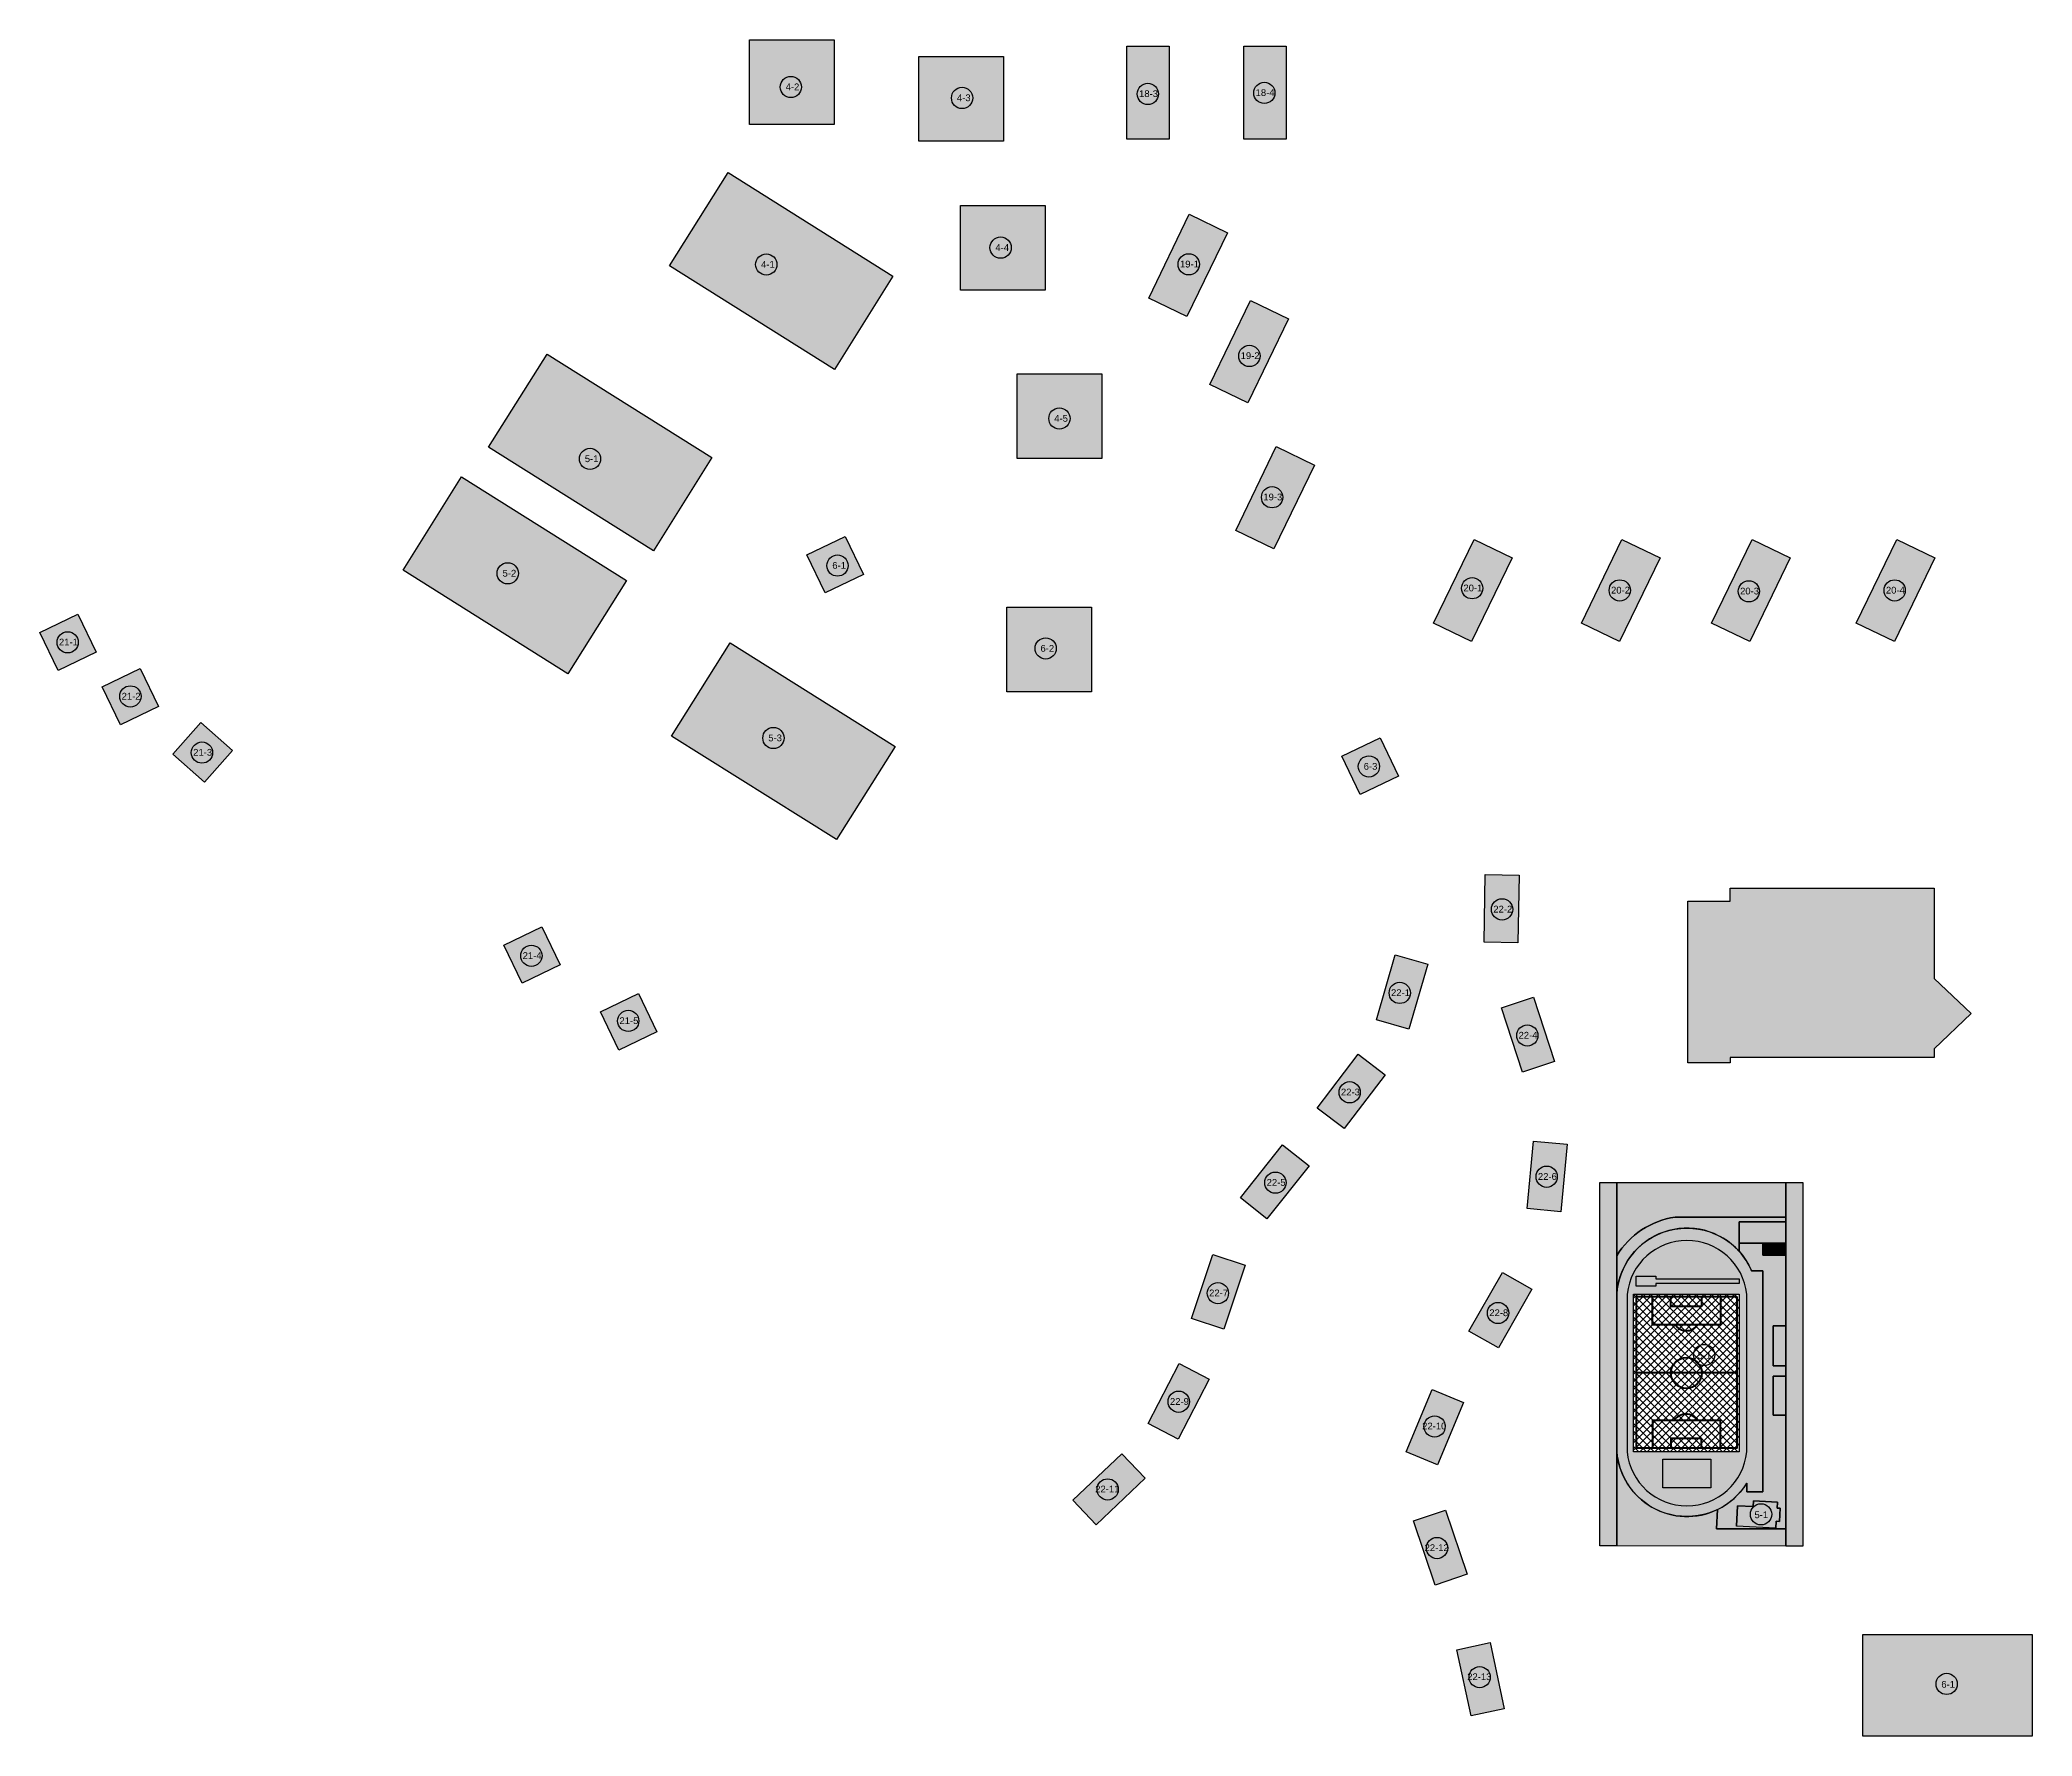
# Model space of a CAD drawing. Header units: millimetres. Extents: x 2242357 to 2245404, y 378014 to 382094.
# Drawn here: x 2242357 to 2243534, y 379038 to 380040 of the extents above; entities that cross this region are included whole.
import ezdxf

# ---------------------------------------------------------------- set-up
doc = ezdxf.new("R2010")
doc.units = ezdxf.units.MM
for name, color, linetype, transparency in [('больница_здание', 250, 'Continuous', 0.4), ('больница_информация', 250, 'Continuous', 0.4), ('больница_штриховка', 4, 'Continuous', 0.4), ('логистика_штриховка_здание', 150, 'Continuous', 0.5), ('общественно_деловая_зона_штриховка_здания', 101, 'Continuous', 0.5), ('подписи_мвд', 250, 'Continuous', 0.4), ('промка_информация_объекты', 1, 'Continuous', 0.5), ('стадион_асфальт', 250, 'Continuous', 0.3), ('стадион_асфальт_штриховка', 251, 'Continuous', 0.4), ('стадион_дорожка', 250, 'Continuous', 0.3), ('стадион_дорожка_штриховка', 239, 'Continuous', 0.4), ('стадион_поле', 250, 'Continuous', 0.3), ('стадион_поле_штриховка', 104, 'Continuous', 0.4), ('стадион_разметка', 255, 'Continuous', 0.4), ('стадион_сооружения', 250, 'Continuous', 0.3), ('стадион_сооружения_штриховка', 240, 'Continuous', 0.4), ('торговый_центр_здание', 250, 'Continuous', 0.4), ('торговый_центр_подписи_здание', 250, 'Continuous', 0.4), ('торговый_центр_штриховка_здание', 240, 'Continuous', 0.4)]:
    doc.layers.add(name, color=color, linetype=linetype, transparency=transparency)
for name, color, linetype, true_color in [('здания_общественно_деловая_зона_контур', 7, 'Continuous', 0x000000), ('логистика_здание', 7, 'Continuous', 0x000000), ('промка_здание', 7, 'Continuous', 0x000000)]:
    doc.layers.add(name, color=color, linetype=linetype, true_color=true_color)
doc.layers.add('промка_штриховка', color=7, linetype='Continuous', true_color=0xa24494, transparency=0.5)
doc.styles.get("Standard").update_dxf_attribs({"font": 'arial.ttf'})

msp = doc.modelspace()

# ---------------------------------------------------------------- hatches: boundary and pattern name
at = {"layer": 'больница_штриховка'}
h = msp.add_hatch(color=256, dxfattribs=at)
h.dxf.hatch_style = 1
h.paths.add_polyline_path([(2243433.685570005, 379098.1810946479), (2243533.685570005, 379098.1810946479), (2243533.685570005, 379038.1810946479), (2243433.685570005, 379038.1810946479)])
at = {"layer": 'логистика_штриховка_здание'}
h = msp.add_hatch(color=256, dxfattribs=at)
h.dxf.hatch_style = 1
h.paths.add_polyline_path([(2242832.435905591, 379746.9177476388), (2242843.262845205, 379724.3838314545), (2242820.728929021, 379713.5568918406), (2242809.901989406, 379736.0908080249)])
h = msp.add_hatch(color=256, dxfattribs=at)
h.dxf.hatch_style = 1
h.paths.add_polyline_path([(2243148.516958812, 379627.8915904998), (2243159.343898426, 379605.3576743155), (2243136.809982242, 379594.5307347017), (2243125.983042628, 379617.0646508859)])
at = {"layer": 'общественно_деловая_зона_штриховка_здания'}
h = msp.add_hatch(color=256, dxfattribs=at)
h.dxf.hatch_style = 1
h.paths.add_polyline_path([(2242998.823179224, 380036.5811252156), (2243023.823179224, 380036.5811252156), (2243023.823179224, 379981.5811252156), (2242998.823179224, 379981.5811252156)])
h = msp.add_hatch(color=256, dxfattribs=at)
h.dxf.hatch_style = 1
h.paths.add_polyline_path([(2243068.015563686, 380036.5811252156), (2243093.015563686, 380036.5811252156), (2243093.015563686, 379981.5811252156), (2243068.015563687, 379981.5811252156)])
h = msp.add_hatch(color=256, dxfattribs=at)
h.dxf.hatch_style = 1
h.paths.add_polyline_path([(2243035.775072603, 379937.2015237072), (2243058.276925911, 379926.3081037789), (2243034.311402068, 379876.8040265027), (2243011.809548761, 379887.697446431)])
h = msp.add_hatch(color=256, dxfattribs=at)
h.dxf.hatch_style = 1
h.paths.add_polyline_path([(2243071.923659415, 379886.2482115994), (2243094.425512722, 379875.354791671), (2243070.45998888, 379825.8507143948), (2243047.958135572, 379836.7441343232)])
h = msp.add_hatch(color=256, dxfattribs=at)
h.dxf.hatch_style = 1
h.paths.add_polyline_path([(2243087.2032948, 379799.9520703079), (2243109.705148107, 379789.0586503795), (2243085.739624265, 379739.5545731033), (2243063.237770957, 379750.4479930317)])
h = msp.add_hatch(color=256, dxfattribs=at)
h.dxf.hatch_style = 1
h.paths.add_polyline_path([(2243204.028685778, 379745.1285166955), (2243226.530539086, 379734.2350967671), (2243202.565015243, 379684.7310194909), (2243180.063161936, 379695.6244394192)])
h = msp.add_hatch(color=256, dxfattribs=at)
h.dxf.hatch_style = 1
h.paths.add_polyline_path([(2243291.347354463, 379745.1285166955), (2243313.84920777, 379734.2350967671), (2243289.883683928, 379684.7310194909), (2243267.381830621, 379695.6244394192)])
h = msp.add_hatch(color=256, dxfattribs=at)
h.dxf.hatch_style = 1
h.paths.add_polyline_path([(2243368.318627597, 379745.1285166955), (2243390.820480905, 379734.2350967671), (2243366.854957062, 379684.7310194909), (2243344.353103755, 379695.6244394192)])
h = msp.add_hatch(color=256, dxfattribs=at)
h.dxf.hatch_style = 1
h.paths.add_polyline_path([(2243453.735633693, 379745.1285166955), (2243476.237487, 379734.2350967671), (2243452.271963158, 379684.7310194909), (2243429.770109851, 379695.6244394192)])
h = msp.add_hatch(color=256, dxfattribs=at)
h.dxf.hatch_style = 1
h.paths.add_polyline_path([(2242379.319405245, 379700.9818784624), (2242390.146344859, 379678.4479622781), (2242367.612428675, 379667.6210226642), (2242356.78548906, 379690.1549388485)])
h = msp.add_hatch(color=256, dxfattribs=at)
h.dxf.hatch_style = 1
h.paths.add_polyline_path([(2242416.068821674, 379668.9081905829), (2242426.895761288, 379646.3742743986), (2242404.361845104, 379635.5473347848), (2242393.534905489, 379658.081250969)])
h = msp.add_hatch(color=256, dxfattribs=at)
h.dxf.hatch_style = 1
h.paths.add_polyline_path([(2242451.854765287, 379637.0202050705), (2242470.628303193, 379620.5109872059), (2242454.119085328, 379601.7374493), (2242435.345547422, 379618.2466671644)])
h = msp.add_hatch(color=256, dxfattribs=at)
h.dxf.hatch_style = 1
h.paths.add_polyline_path([(2242653.390299495, 379516.2900526342), (2242664.217239109, 379493.7561364499), (2242641.683322925, 379482.9291968361), (2242630.85638331, 379505.4631130203)])
h = msp.add_hatch(color=256, dxfattribs=at)
h.dxf.hatch_style = 1
h.paths.add_polyline_path([(2242710.465794356, 379476.8458033834), (2242721.29273397, 379454.3118871991), (2242698.758817785, 379443.4849475853), (2242687.931878171, 379466.0188637695)])
at = {"layer": 'промка_штриховка'}
h = msp.add_hatch(color=256, dxfattribs=at)
h.dxf.hatch_style = 1
h.paths.add_polyline_path([(2242775.983210956, 380040.2453394607), (2242825.983210956, 380040.2453394607), (2242825.983210956, 379990.2453394607), (2242775.983210956, 379990.2453394607)])
h = msp.add_hatch(color=256, dxfattribs=at)
h.dxf.hatch_style = 1
h.paths.add_polyline_path([(2242876.082054315, 380030.4835957107), (2242926.082054315, 380030.4835957107), (2242926.082054315, 379980.4835957107), (2242876.082054315, 379980.4835957107)])
h = msp.add_hatch(color=256, dxfattribs=at)
h.dxf.hatch_style = 1
h.paths.add_polyline_path([(2242826.166953375, 379845.5915400994), (2242728.791271154, 379906.7714102531), (2242763.371197763, 379961.8098393343), (2242860.746879984, 379900.6299691803)])
h = msp.add_hatch(color=256, dxfattribs=at)
h.dxf.hatch_style = 1
h.paths.add_polyline_path([(2242900.658337669, 379942.3292577616), (2242950.658337669, 379942.3292577616), (2242950.658337669, 379892.3292577616), (2242900.658337669, 379892.3292577616)])
h = msp.add_hatch(color=256, dxfattribs=at)
h.dxf.hatch_style = 1
h.paths.add_polyline_path([(2242719.195632826, 379738.4423164789), (2242621.819950606, 379799.6221866327), (2242656.399877215, 379854.6606157139), (2242753.775559436, 379793.4807455598)])
h = msp.add_hatch(color=256, dxfattribs=at)
h.dxf.hatch_style = 1
h.paths.add_polyline_path([(2242934.144199452, 379842.9863204407), (2242984.144199452, 379842.9863204407), (2242984.144199452, 379792.9863204407), (2242934.144199452, 379792.9863204407)])
h = msp.add_hatch(color=256, dxfattribs=at)
h.dxf.hatch_style = 1
h.paths.add_polyline_path([(2242668.713494992, 379665.8005700553), (2242571.337812772, 379726.9804402091), (2242605.917739381, 379782.0188692903), (2242703.293421601, 379720.8389991363)])
h = msp.add_hatch(color=256, dxfattribs=at)
h.dxf.hatch_style = 1
h.paths.add_polyline_path([(2242928.077143158, 379705.0425670837), (2242978.077143158, 379705.0425670837), (2242978.077143158, 379655.0425670837), (2242928.077143158, 379655.0425670837)])
h = msp.add_hatch(color=256, dxfattribs=at)
h.dxf.hatch_style = 1
h.paths.add_polyline_path([(2242827.390965401, 379567.8035828542), (2242730.015283181, 379628.983453008), (2242764.59520979, 379684.0218820892), (2242861.970892011, 379622.8420119352)])
at = {"layer": 'стадион_асфальт_штриховка'}
h = msp.add_hatch(color=256, dxfattribs=at)
h.dxf.hatch_style = 1
h.paths.add_polyline_path([(2243398.184326252, 379150.4647273564), (2243388.184326252, 379150.4801143772), (2243388.184326252, 379365.3336974886), (2243398.184326252, 379365.3336974886)])
h = msp.add_hatch(color=256, dxfattribs=at)
h.dxf.hatch_style = 1
edge = h.paths.add_edge_path()
edge.add_line((2243365.110215575, 379206.1539005383), (2243365.110215575, 379299.2792064311))
edge.add_arc((2243329.765886598, 379295.4163705459), 35.55478999923601, 6.237188513507911, 173.7628114860259)
edge.add_line((2243294.421557622, 379299.2792064314), (2243294.421557623, 379206.1539005383))
edge.add_arc((2243329.765886599, 379209.7392992735), 35.52571849854388, 185.7923827948869, 354.2076172052065)
h.paths.add_polyline_path([(2243343.910851455, 379201.7259878466), (2243343.910851455, 379184.8309837874), (2243315.593875481, 379184.8309837874), (2243315.593875481, 379201.7259878466)], flags=16)
h.paths.add_polyline_path([(2243360.600337632, 379299.2792064311), (2243360.600337632, 379206.1539005383), (2243298.265370771, 379206.1539005383), (2243298.265370771, 379299.2792064311)], flags=16)
h.paths.add_polyline_path([(2243360.600337632, 379308.2657004452), (2243360.600337632, 379305.4938217924), (2243311.345455643, 379305.4938217924), (2243311.345455643, 379304.089044456), (2243299.788076677, 379304.089044456), (2243299.788076677, 379309.9046073376), (2243311.345455643, 379309.9046073376), (2243311.345455643, 379308.2657004452)], flags=16)
h = msp.add_hatch(color=256, dxfattribs=at)
h.dxf.hatch_style = 1
edge = h.paths.add_edge_path()
edge.add_line((2243358.898894554, 379160.649148562), (2243347.226068939, 379160.649148562))
edge.add_line((2243347.226068939, 379160.649148562), (2243347.885962144, 379172.0741877733))
edge.add_arc((2243329.765886598, 379209.487676964), 41.57049808729965, 295.8418033989425, 328.2362868360442)
edge.add_line((2243365.110215575, 379187.6042421239), (2243365.110215575, 379182.4825624494))
edge.add_line((2243365.110215575, 379182.4825624494), (2243374.517868797, 379182.4825624494))
edge.add_line((2243374.517868797, 379182.4825624494), (2243374.517868797, 379313.1211177273))
edge.add_line((2243374.517868797, 379313.1211177273), (2243367.92502565, 379313.1211177273))
edge.add_arc((2243329.765886602, 379296.7768842139), 41.51209296069833, 23.18630617158637, 42.03102623104985)
edge.add_line((2243360.600337632, 379324.5705973821), (2243360.600337632, 379329.3612408255))
edge.add_line((2243360.600337632, 379329.3612408255), (2243374.517868797, 379329.3612408255))
edge.add_line((2243374.517868797, 379329.3612408255), (2243374.517868797, 379322.2417616669))
edge.add_line((2243374.517868797, 379322.2417616669), (2243388.184326252, 379322.2417616669))
edge.add_line((2243388.184326252, 379322.2417616669), (2243388.184326252, 379280.5567552191))
edge.add_line((2243388.184326252, 379280.5567552191), (2243380.610144965, 379280.5567552191))
edge.add_line((2243380.610144965, 379280.5567552191), (2243380.610144965, 379257.0176945453))
edge.add_line((2243380.610144965, 379257.0176945453), (2243388.184326252, 379257.0176945453))
edge.add_line((2243388.184326252, 379257.0176945453), (2243388.184326252, 379250.9271708109))
edge.add_line((2243388.184326252, 379250.9271708109), (2243380.610144965, 379250.9271708109))
edge.add_line((2243380.610144965, 379250.9271708109), (2243380.610144965, 379227.7173304977))
edge.add_line((2243380.610144965, 379227.7173304977), (2243388.184326252, 379227.7173304977))
edge.add_line((2243388.184326252, 379227.7173304977), (2243388.184326252, 379172.6574622499))
edge.add_line((2243388.184326252, 379172.6574622499), (2243388.184326252, 379160.649148562))
edge.add_line((2243388.184326252, 379160.649148562), (2243358.898894554, 379160.649148562))
h.paths.add_polyline_path([(2243384.861286421, 379172.8493960688), (2243384.410776812, 379165.0495128346), (2243382.531619902, 379165.1580501319), (2243382.288547243, 379160.9496196781), (2243358.993961108, 379162.2950801909), (2243359.687543376, 379174.3033938787), (2243368.818092255, 379173.7760270088), (2243369.015672808, 379177.1968313928), (2243383.179710065, 379176.37873775), (2243382.982129511, 379172.957933366)], flags=16)
at = {"layer": 'стадион_дорожка_штриховка'}
h = msp.add_hatch(color=256, dxfattribs=at)
h.dxf.hatch_style = 1
h.paths.add_polyline_path([(2243388.184326252, 379329.3612408255), (2243360.600337632, 379329.3612408255), (2243360.600337632, 379342.0422528415), (2243388.184326252, 379342.0422528415)])
h = msp.add_hatch(color=256, dxfattribs=at)
h.dxf.hatch_style = 1
edge = h.paths.add_edge_path()
edge.add_line((2243288.329281455, 379206.1539005383), (2243288.329281456, 379299.2792064309))
edge.add_arc((2243329.7658866, 379296.7768842116), 41.51209296499464, 23.186306172948207, 176.5441523040002, ccw=False)
edge.add_line((2243367.92502565, 379313.1211177273), (2243374.517868797, 379313.1211177273))
edge.add_line((2243374.517868797, 379313.1211177273), (2243374.517868797, 379182.4825624494))
edge.add_line((2243374.517868797, 379182.4825624494), (2243365.110215575, 379182.4825624494))
edge.add_line((2243365.110215575, 379182.4825624494), (2243365.110215575, 379187.6042421241))
edge.add_arc((2243329.765886599, 379209.4876769623), 41.57049808573334, 184.5998163644425, 328.2362868380254, ccw=False)
edge = h.paths.add_edge_path(flags=16)
edge.add_line((2243365.110215575, 379206.1539005383), (2243365.110215575, 379299.2792064311))
edge.add_arc((2243329.765886598, 379295.4163705459), 35.55478999923601, 6.237188513507911, 173.7628114860259)
edge.add_line((2243294.421557622, 379299.2792064314), (2243294.421557623, 379206.1539005383))
edge.add_arc((2243329.765886599, 379209.7392992735), 35.52571849854388, 185.7923827948869, 354.2076172052065)
h = msp.add_hatch(color=256, dxfattribs=at)
h.dxf.hatch_style = 1
h.paths.add_polyline_path([(2243360.600337632, 379308.2657004452), (2243360.600337632, 379305.4938217924), (2243311.345455643, 379305.4938217924), (2243311.345455643, 379304.089044456), (2243299.788076677, 379304.089044456), (2243299.788076677, 379309.9046073376), (2243311.345455643, 379309.9046073376), (2243311.345455643, 379308.2657004452)])
h = msp.add_hatch(color=256, dxfattribs=at)
h.dxf.hatch_style = 1
h.paths.add_polyline_path([(2243343.910851455, 379201.7259878466), (2243343.910851455, 379184.8309837874), (2243315.593875481, 379184.8309837874), (2243315.593875481, 379201.7259878466)])
at = {"layer": 'стадион_поле_штриховка'}
h = msp.add_hatch(color=256, dxfattribs=at)
h.dxf.hatch_style = 1
h.paths.add_polyline_path([(2243288.329281456, 379150.6337615413), (2243278.329281455, 379150.649148562), (2243278.329281455, 379365.3336974886), (2243288.329281456, 379365.3336974886)])
h = msp.add_hatch(color=256, dxfattribs=at)
h.dxf.hatch_style = 1
edge = h.paths.add_edge_path()
edge.add_line((2243388.184326252, 379365.3336974886), (2243388.184326252, 379344.7845289066))
edge.add_line((2243388.184326252, 379344.7845289066), (2243322.788120868, 379344.7845289066))
edge.add_arc((2243329.7658866, 379296.7768842099), 48.51209296603909, 98.26985686264612, 148.6659590644318)
edge.add_line((2243288.329281456, 379322.0044666954), (2243288.329281456, 379365.3336974886))
edge.add_line((2243288.329281456, 379365.3336974886), (2243388.184326252, 379365.3336974886))
h = msp.add_hatch(color=256, dxfattribs=at)
h.dxf.hatch_style = 1
edge = h.paths.add_edge_path()
edge.add_line((2243388.184326252, 379344.7845289066), (2243388.184326252, 379342.0422528415))
edge.add_line((2243388.184326252, 379342.0422528415), (2243360.600337632, 379342.0422528415))
edge.add_line((2243360.600337632, 379342.0422528415), (2243360.600337632, 379324.5705973824))
edge.add_arc((2243329.765886599, 379296.7768842116), 41.51209296472393, 42.03102623060363, 176.5441523039615)
edge.add_line((2243288.329281456, 379299.2792064309), (2243288.329281456, 379322.0044666954))
edge.add_arc((2243329.7658866, 379296.7768842105), 48.51209296530542, 98.26985686222048, 148.6659590647917, ccw=False)
edge.add_line((2243322.788120868, 379344.7845289066), (2243388.184326252, 379344.7845289066))
h = msp.add_hatch(color=256, dxfattribs=at)
h.dxf.hatch_style = 1
h.paths.add_polyline_path([(2243388.184326252, 379329.3612408255), (2243388.184326252, 379322.2417616669), (2243374.517868797, 379322.2417616669), (2243374.517868797, 379329.3612408255)])
h = msp.add_hatch(dxfattribs=at)
h.set_pattern_fill('ANSI37', color=256, angle=180)
h.set_pattern_definition([(225, (2243398.184365262, 379365.3337248369), (2.245064030267288, -2.245064030267289), []), (315, (2243398.184365262, 379365.3337248369), (2.245064030267289, 2.245064030267288), [])])
h.paths.add_polyline_path([(2243360.600337632, 379299.2792064311), (2243360.600337632, 379206.1539005383), (2243298.265370771, 379206.1539005383), (2243298.265370771, 379299.2792064311)])
h = msp.add_hatch(color=256, dxfattribs=at)
h.dxf.hatch_style = 1
edge = h.paths.add_edge_path()
edge.add_line((2243347.226068939, 379160.649148562), (2243388.184326252, 379160.649148562))
edge.add_line((2243388.184326252, 379160.649148562), (2243388.184326252, 379150.4801143772))
edge.add_line((2243388.184326252, 379150.4801143772), (2243288.329281456, 379150.6337615413))
edge.add_line((2243288.329281456, 379150.6337615413), (2243288.329281455, 379206.1539005424))
edge.add_arc((2243329.7658866, 379209.4876769624), 41.57049808581088, 184.5998163587133, 295.8418033981888)
edge.add_line((2243347.885962144, 379172.0741877733), (2243347.226068939, 379160.649148562))
at = {"layer": 'стадион_сооружения_штриховка'}
h = msp.add_hatch(color=256, dxfattribs=at)
h.dxf.hatch_style = 1
h.paths.add_polyline_path([(2243388.184326252, 379257.0176945453), (2243380.610144965, 379257.0176945453), (2243380.610144965, 379280.5567552191), (2243388.184326252, 379280.5567552191)])
h = msp.add_hatch(color=256, dxfattribs=at)
h.dxf.hatch_style = 1
h.paths.add_polyline_path([(2243388.184326252, 379250.9271708109), (2243388.184326252, 379227.7173304977), (2243380.610144965, 379227.7173304977), (2243380.610144965, 379250.9271708109)])
h = msp.add_hatch(color=256, dxfattribs=at)
h.dxf.hatch_style = 1
h.paths.add_polyline_path([(2243384.861286421, 379172.8493960688), (2243384.410776812, 379165.0495128346), (2243382.531619902, 379165.1580501319), (2243382.288547243, 379160.9496196781), (2243358.993961108, 379162.2950801909), (2243359.687543376, 379174.3033938787), (2243368.818092255, 379173.7760270088), (2243369.015672808, 379177.1968313928), (2243383.179710065, 379176.37873775), (2243382.982129511, 379172.957933366)])
at = {"layer": 'торговый_центр_штриховка_здание'}
h = msp.add_hatch(color=256, dxfattribs=at)
h.dxf.hatch_style = 1
h.paths.add_polyline_path([(2243210.643031006, 379547.2368989228), (2243230.639515182, 379546.8619047104), (2243229.889526758, 379506.8689363614), (2243209.893042583, 379507.2439305739)])
h = msp.add_hatch(color=256, dxfattribs=at)
h.dxf.hatch_style = 1
h.paths.add_polyline_path([(2243497.644708128, 379465.0832010075), (2243475.81829621, 379444.2903332046), (2243475.81829621, 379439.1522213203), (2243355.235779847, 379439.1522213203), (2243355.235779847, 379435.9681715351), (2243330.268066501, 379435.9681715351), (2243330.268066501, 379531.3891264225), (2243355.235779847, 379531.3891264223), (2243355.235779847, 379539.0515393019), (2243475.818296211, 379539.0515393019), (2243475.81829621, 379485.6560410271)])
h = msp.add_hatch(color=256, dxfattribs=at)
h.dxf.hatch_style = 1
h.paths.add_polyline_path([(2243165.568500347, 379455.823440738), (2243146.346409144, 379461.3471360416), (2243157.393799749, 379499.7913184469), (2243176.615890952, 379494.2676231426)])
h = msp.add_hatch(color=256, dxfattribs=at)
h.dxf.hatch_style = 1
h.paths.add_polyline_path([(2243220.14742505, 379468.5133060976), (2243239.158112826, 379474.7256929453), (2243251.582886522, 379436.7043173965), (2243232.572198747, 379430.4919305493)])
h = msp.add_hatch(color=256, dxfattribs=at)
h.dxf.hatch_style = 1
h.paths.add_polyline_path([(2243127.190234489, 379397.0551669491), (2243111.29352401, 379409.1916654531), (2243135.566521016, 379440.9850864129), (2243151.463231495, 379428.8485879082)])
h = msp.add_hatch(color=256, dxfattribs=at)
h.dxf.hatch_style = 1
h.paths.add_polyline_path([(2243081.686855187, 379343.7999998776), (2243066.012750034, 379356.2226577116), (2243090.858065701, 379387.5708680185), (2243106.532170853, 379375.1482101838)])
h = msp.add_hatch(color=256, dxfattribs=at)
h.dxf.hatch_style = 1
h.paths.add_polyline_path([(2243239.090804275, 379389.6928204945), (2243259.001206458, 379387.8018194502), (2243255.219204371, 379347.9810150857), (2243235.308802188, 379349.8720161302)])
h = msp.add_hatch(color=256, dxfattribs=at)
h.dxf.hatch_style = 1
h.paths.add_polyline_path([(2243056.108761383, 379278.5377268341), (2243037.132092009, 379284.8532647723), (2243049.763167884, 379322.8066035222), (2243068.739837258, 379316.4910655831)])
h = msp.add_hatch(color=256, dxfattribs=at)
h.dxf.hatch_style = 1
h.paths.add_polyline_path([(2243220.72403758, 379312.160441811), (2243238.123848963, 379302.2990745688), (2243218.401114482, 379267.4994518039), (2243201.001303099, 379277.3608190462)])
h = msp.add_hatch(color=256, dxfattribs=at)
h.dxf.hatch_style = 1
h.paths.add_polyline_path([(2243029.235943524, 379213.6256344416), (2243011.474755767, 379222.8202094436), (2243029.863905769, 379258.3425849583), (2243047.625093526, 379249.1480099554)])
h = msp.add_hatch(color=256, dxfattribs=at)
h.dxf.hatch_style = 1
h.paths.add_polyline_path([(2243179.322677236, 379243.0530321836), (2243197.791701326, 379235.3787146753), (2243182.443066312, 379198.440666497), (2243163.974042222, 379206.1149840052)])
h = msp.add_hatch(color=256, dxfattribs=at)
h.dxf.hatch_style = 1
h.paths.add_polyline_path([(2242980.770547832, 379163.0058838812), (2242967.002993035, 379177.5129316481), (2242996.017088568, 379205.0480412436), (2243009.784643365, 379190.5409934759)])
h = msp.add_hatch(color=256, dxfattribs=at)
h.dxf.hatch_style = 1
h.paths.add_polyline_path([(2243168.19765319, 379165.3033498367), (2243187.133858563, 379171.7391967982), (2243200.005552487, 379133.8667860546), (2243181.069347114, 379127.4309390931)])
h = msp.add_hatch(color=256, dxfattribs=at)
h.dxf.hatch_style = 1
h.paths.add_polyline_path([(2243193.897423412, 379089.2689128716), (2243213.456019946, 379093.4475851043), (2243221.813364413, 379054.3303920368), (2243202.254767878, 379050.1517198042)])

# ---------------------------------------------------------------- linework, layer by layer
at = {"layer": 'больница_здание'}
msp.add_lwpolyline([(2243433.685570005, 379098.1810946479), (2243533.685570005, 379098.1810946479), (2243533.685570005, 379038.1810946479), (2243433.685570005, 379038.1810946479)], close=True, dxfattribs=at)
at = {"layer": 'больница_информация'}
msp.add_circle((2243483.204525125, 379069.052260904), 6.278003119256351, dxfattribs=at)
at = {"layer": 'здания_общественно_деловая_зона_контур'}
for points in [[(2242998.823179224, 380036.5811252156), (2243023.823179224, 380036.5811252156), (2243023.823179224, 379981.5811252156), (2242998.823179224, 379981.5811252156)], [(2243068.015563686, 380036.5811252156), (2243093.015563686, 380036.5811252156), (2243093.015563686, 379981.5811252156), (2243068.015563687, 379981.5811252156)], [(2243035.775072603, 379937.2015237072), (2243058.276925911, 379926.3081037789), (2243034.311402068, 379876.8040265027), (2243011.809548761, 379887.697446431)], [(2243071.923659415, 379886.2482115994), (2243094.425512722, 379875.354791671), (2243070.45998888, 379825.8507143948), (2243047.958135572, 379836.7441343232)], [(2243087.2032948, 379799.9520703079), (2243109.705148107, 379789.0586503795), (2243085.739624265, 379739.5545731033), (2243063.237770957, 379750.4479930317)], [(2243204.028685778, 379745.1285166955), (2243226.530539086, 379734.2350967671), (2243202.565015243, 379684.7310194909), (2243180.063161936, 379695.6244394192)], [(2243291.347354463, 379745.1285166955), (2243313.84920777, 379734.2350967671), (2243289.883683928, 379684.7310194909), (2243267.381830621, 379695.6244394192)], [(2243368.318627597, 379745.1285166955), (2243390.820480905, 379734.2350967671), (2243366.854957062, 379684.7310194909), (2243344.353103755, 379695.6244394192)], [(2243453.735633693, 379745.1285166955), (2243476.237487, 379734.2350967671), (2243452.271963158, 379684.7310194909), (2243429.770109851, 379695.6244394192)], [(2242379.319405245, 379700.9818784624), (2242390.146344859, 379678.4479622781), (2242367.612428675, 379667.6210226642), (2242356.78548906, 379690.1549388485)], [(2242416.068821674, 379668.9081905829), (2242426.895761288, 379646.3742743986), (2242404.361845104, 379635.5473347848), (2242393.534905489, 379658.081250969)], [(2242451.854765287, 379637.0202050705), (2242470.628303193, 379620.5109872059), (2242454.119085328, 379601.7374493), (2242435.345547422, 379618.2466671644)], [(2242653.390299495, 379516.2900526342), (2242664.217239109, 379493.7561364499), (2242641.683322925, 379482.9291968361), (2242630.85638331, 379505.4631130203)], [(2242710.465794356, 379476.8458033834), (2242721.29273397, 379454.3118871991), (2242698.758817785, 379443.4849475853), (2242687.931878171, 379466.0188637695)]]:
    msp.add_lwpolyline(points, close=True, dxfattribs=at)
at = {"layer": 'логистика_здание'}
for points in [[(2242832.435905591, 379746.9177476388), (2242843.262845205, 379724.3838314545), (2242820.728929021, 379713.5568918406), (2242809.901989406, 379736.0908080249)], [(2242379.319405245, 379700.9818784624), (2242390.146344859, 379678.4479622781), (2242367.612428675, 379667.6210226642), (2242356.78548906, 379690.1549388485)], [(2242416.068821674, 379668.9081905829), (2242426.895761288, 379646.3742743986), (2242404.361845104, 379635.5473347848), (2242393.534905489, 379658.081250969)], [(2242451.854765287, 379637.0202050705), (2242470.628303193, 379620.5109872059), (2242454.119085328, 379601.7374493), (2242435.345547422, 379618.2466671644)], [(2243148.516958812, 379627.8915904998), (2243159.343898426, 379605.3576743155), (2243136.809982242, 379594.5307347017), (2243125.983042628, 379617.0646508859)], [(2242653.390299495, 379516.2900526342), (2242664.217239109, 379493.7561364499), (2242641.683322925, 379482.9291968361), (2242630.85638331, 379505.4631130203)], [(2242710.465794356, 379476.8458033834), (2242721.29273397, 379454.3118871991), (2242698.758817785, 379443.4849475853), (2242687.931878171, 379466.0188637695)]]:
    msp.add_lwpolyline(points, close=True, dxfattribs=at)
at = {"layer": 'подписи_мвд'}
for centre in [(2243339.928992934, 379263.3537540593), (2243373.537169403, 379169.2199517155)]:
    msp.add_circle(centre, 6.278003119256351, dxfattribs=at)
at = {"layer": 'промка_здание'}
for points in [[(2242775.983210956, 380040.2453394607), (2242825.983210956, 380040.2453394607), (2242825.983210956, 379990.2453394607), (2242775.983210956, 379990.2453394607)], [(2242876.082054315, 380030.4835957107), (2242926.082054315, 380030.4835957107), (2242926.082054315, 379980.4835957107), (2242876.082054315, 379980.4835957107)], [(2242826.166953375, 379845.5915400994), (2242728.791271154, 379906.7714102531), (2242763.371197763, 379961.8098393343), (2242860.746879984, 379900.6299691803)], [(2242900.658337669, 379942.3292577616), (2242950.658337669, 379942.3292577616), (2242950.658337669, 379892.3292577616), (2242900.658337669, 379892.3292577616)], [(2242719.195632826, 379738.4423164789), (2242621.819950606, 379799.6221866327), (2242656.399877215, 379854.6606157139), (2242753.775559436, 379793.4807455598)], [(2242934.144199452, 379842.9863204407), (2242984.144199452, 379842.9863204407), (2242984.144199452, 379792.9863204407), (2242934.144199452, 379792.9863204407)], [(2242668.713494992, 379665.8005700553), (2242571.337812772, 379726.9804402091), (2242605.917739381, 379782.0188692903), (2242703.293421601, 379720.8389991363)], [(2242928.077143158, 379705.0425670837), (2242978.077143158, 379705.0425670837), (2242978.077143158, 379655.0425670837), (2242928.077143158, 379655.0425670837)], [(2242827.390965401, 379567.8035828542), (2242730.015283181, 379628.983453008), (2242764.59520979, 379684.0218820892), (2242861.970892011, 379622.8420119352)]]:
    msp.add_lwpolyline(points, close=True, dxfattribs=at)
at = {"layer": 'промка_информация_объекты'}
for centre in [(2242800.408358264, 380012.3827379979), (2242901.59315598, 380005.9371673963), (2242924.324535021, 379917.5084502418), (2242785.908989553, 379907.5355369998), (2242959.089995245, 379816.5636602914), (2242681.777575007, 379792.7219963474), (2242633.176823993, 379725.0739426101), (2242827.972556034, 379729.6883348275), (2242950.950559459, 379680.7118755019), (2242790.143682306, 379627.8062722161), (2243141.88019963, 379611.0038770204)]:
    msp.add_circle(centre, 6.278003119256351, dxfattribs=at)
at = {"layer": 'стадион_асфальт'}
for points in [[(2243288.329281456, 379365.3336974886), (2243288.329281456, 379150.6337615413), (2243278.329281455, 379150.649148562), (2243278.329281456, 379365.3336974886)], [(2243398.184326252, 379150.4647273564), (2243388.184326252, 379150.4801143772), (2243388.184326252, 379365.3336974886), (2243398.184326252, 379365.3336974886)]]:
    msp.add_lwpolyline(points, close=True, dxfattribs=at)
msp.add_lwpolyline([(2243358.898894554, 379160.649148562), (2243347.226068939, 379160.649148562), (2243347.885962144, 379172.0741877733, 0.142296517683938), (2243365.110215575, 379187.6042421239), (2243365.110215575, 379182.4825624494), (2243374.517868797, 379182.4825624494), (2243374.517868797, 379313.1211177273), (2243367.92502565, 379313.1211177273, 0.0824114159115862), (2243360.600337632, 379324.5705973821), (2243360.600337632, 379329.3612408255), (2243374.517868797, 379329.3612408255), (2243374.517868797, 379322.2417616669), (2243388.184326252, 379322.2417616669), (2243388.184326252, 379280.5567552191), (2243380.610144965, 379280.5567552191), (2243380.610144965, 379257.0176945453), (2243388.184326252, 379257.0176945453), (2243388.184326252, 379250.9271708109), (2243380.610144965, 379250.9271708109), (2243380.610144965, 379227.7173304977), (2243388.184326252, 379227.7173304977), (2243388.184326252, 379172.6574622499), (2243388.184326252, 379160.649148562), (2243358.898894554, 379160.649148562)], format="xyb", dxfattribs=at)
msp.add_lwpolyline([(2243382.288547243, 379160.9496196781), (2243382.531619902, 379165.1580501319), (2243384.410776812, 379165.0495128346), (2243384.861286421, 379172.8493960688), (2243382.982129511, 379172.957933366), (2243383.179710065, 379176.37873775), (2243369.015672808, 379177.1968313928), (2243368.818092255, 379173.7760270088), (2243359.687543376, 379174.3033938787), (2243358.993961108, 379162.2950801909)], dxfattribs=at)
at = {"layer": 'стадион_дорожка'}
for points in [[(2243288.329281456, 379322.0044666954, -0.2235086258625831), (2243322.788120868, 379344.7845289066)], [(2243288.329281455, 379206.1539005383), (2243288.329281456, 379299.2792064309, -0.7908713241300286), (2243367.92502565, 379313.1211177273), (2243374.517868797, 379313.1211177273), (2243374.517868797, 379182.4825624494), (2243365.110215575, 379182.4825624494), (2243365.110215575, 379187.6042421241, -0.7241218226456835), (2243288.329281455, 379206.1539005382)], [(2243365.110215575, 379206.1539005383), (2243365.110215575, 379299.2792064311, 0.8966630583012322), (2243294.421557622, 379299.2792064314), (2243294.421557623, 379206.1539005383, 0.9036900880270934), (2243365.110215575, 379206.1539005384)]]:
    msp.add_lwpolyline(points, format="xyb", dxfattribs=at)
for points in [[(2243388.184326252, 379329.3612408255), (2243360.600337632, 379329.3612408255), (2243360.600337632, 379342.0422528415), (2243388.184326252, 379342.0422528415)], [(2243360.600337632, 379308.2657004452), (2243360.600337632, 379305.4938217924), (2243311.345455643, 379305.4938217924), (2243311.345455643, 379304.089044456), (2243299.788076677, 379304.089044456), (2243299.788076677, 379309.9046073376), (2243311.345455643, 379309.9046073376), (2243311.345455643, 379308.2657004452)], [(2243343.910851455, 379201.7259878466), (2243343.910851455, 379184.8309837874), (2243315.593875481, 379184.8309837874), (2243315.593875481, 379201.7259878466)]]:
    msp.add_lwpolyline(points, close=True, dxfattribs=at)
at = {"layer": 'стадион_поле'}
for points in [[(2243288.329281456, 379150.6337615413), (2243278.329281455, 379150.649148562), (2243278.329281455, 379365.3336974886), (2243288.329281456, 379365.3336974886)], [(2243388.184326252, 379329.3612408255), (2243388.184326252, 379322.2417616669), (2243374.517868797, 379322.2417616669), (2243374.517868797, 379329.3612408255)], [(2243360.600337632, 379299.2792064311), (2243360.600337632, 379206.1539005383), (2243298.265370771, 379206.1539005383), (2243298.265370771, 379299.2792064311)]]:
    msp.add_lwpolyline(points, close=True, dxfattribs=at)
for points in [[(2243388.184326252, 379365.3336974886), (2243388.184326252, 379344.7845289066), (2243322.788120868, 379344.7845289066, 0.2235086258550315), (2243288.329281456, 379322.0044666954), (2243288.329281456, 379365.3336974886)], [(2243388.184326252, 379344.7845289066), (2243388.184326252, 379342.0422528415), (2243360.600337632, 379342.0422528415), (2243360.600337632, 379324.5705973824, 0.6651101405750507), (2243288.329281456, 379299.2792064309), (2243288.329281456, 379322.0044666954, -0.2235086258586302), (2243322.788120868, 379344.7845289066)], [(2243347.226068939, 379160.649148562), (2243388.184326252, 379160.649148562), (2243388.184326252, 379150.4801143772), (2243288.329281456, 379150.6337615413), (2243288.329281455, 379206.1539005424, 0.5274743415776391), (2243347.885962144, 379172.0741877733)]]:
    msp.add_lwpolyline(points, format="xyb", close=True, dxfattribs=at)
at = {"layer": 'стадион_разметка', "color": 7, "lineweight": 40}
msp.add_lwpolyline([(2243359.199572845, 379297.9720734098), (2243359.199572845, 379208.2843065612), (2243299.871927069, 379208.2843065612), (2243299.871927069, 379297.9720734098)], close=True, dxfattribs=at)
for points in [[(2243349.486902493, 379297.9720734098), (2243349.486902493, 379281.1039807942), (2243309.392440274, 379281.1039807942), (2243309.392440274, 379297.9720734098)], [(2243338.292875223, 379297.9720734098), (2243338.292875223, 379292.0434824667), (2243320.334916369, 379292.0434824667), (2243320.334916369, 379297.9720734098)], [(2243359.199572845, 379252.7165534847), (2243299.871927069, 379252.7165534847)], [(2243349.486902493, 379208.2843065612), (2243349.486902493, 379224.72450723), (2243309.392440274, 379224.72450723), (2243309.392440274, 379208.2843065612)], [(2243338.292875223, 379208.2843065612), (2243338.292875223, 379213.933018495), (2243320.334916369, 379213.933018495), (2243320.334916369, 379208.2843065612)]]:
    msp.add_lwpolyline(points, dxfattribs=at)
msp.add_circle((2243329.432854201, 379252.7165534847), 9.097937832120806, dxfattribs=at)
for centre, radius, start, end in [((2243329.399493071, 379285.2957428226), 7.6320442753586, 213.3143326888732, 326.6856673111268), ((2243329.142701246, 379219.7853414064), 8.625532843886393, 34.93323613357747, 145.0667638265375)]:
    msp.add_arc(centre, radius, start, end, dxfattribs=at)
at = {"layer": 'стадион_сооружения'}
for points in [[(2243388.184326252, 379257.0176945453), (2243380.610144965, 379257.0176945453), (2243380.610144965, 379280.5567552191), (2243388.184326252, 379280.5567552191)], [(2243388.184326252, 379250.9271708109), (2243388.184326252, 379227.7173304977), (2243380.610144965, 379227.7173304977), (2243380.610144965, 379250.9271708109)], [(2243384.861286421, 379172.8493960688), (2243384.410776812, 379165.0495128346), (2243382.531619902, 379165.1580501319), (2243382.288547243, 379160.9496196781), (2243358.993961108, 379162.2950801909), (2243359.687543376, 379174.3033938787), (2243368.818092255, 379173.7760270088), (2243369.015672808, 379177.1968313928), (2243383.179710065, 379176.37873775), (2243382.982129511, 379172.957933366)]]:
    msp.add_lwpolyline(points, close=True, dxfattribs=at)
at = {"layer": 'торговый_центр_здание'}
for points in [[(2243210.643031006, 379547.2368989228), (2243230.639515182, 379546.8619047104), (2243229.889526758, 379506.8689363614), (2243209.893042583, 379507.2439305739)], [(2243497.644708128, 379465.0832010075), (2243475.81829621, 379444.2903332046), (2243475.81829621, 379439.1522213203), (2243355.235779847, 379439.1522213203), (2243355.235779847, 379435.9681715351), (2243330.268066501, 379435.9681715351), (2243330.268066501, 379531.3891264225), (2243355.235779847, 379531.3891264223), (2243355.235779847, 379539.0515393019), (2243475.818296211, 379539.0515393019), (2243475.81829621, 379485.6560410271)], [(2243165.568500347, 379455.823440738), (2243146.346409144, 379461.3471360416), (2243157.393799749, 379499.7913184469), (2243176.615890952, 379494.2676231426)], [(2243220.14742505, 379468.5133060976), (2243239.158112826, 379474.7256929453), (2243251.582886522, 379436.7043173965), (2243232.572198747, 379430.4919305493)], [(2243127.190234489, 379397.0551669491), (2243111.29352401, 379409.1916654531), (2243135.566521016, 379440.9850864129), (2243151.463231495, 379428.8485879082)], [(2243081.686855187, 379343.7999998776), (2243066.012750034, 379356.2226577116), (2243090.858065701, 379387.5708680185), (2243106.532170853, 379375.1482101838)], [(2243239.090804275, 379389.6928204945), (2243259.001206458, 379387.8018194502), (2243255.219204371, 379347.9810150857), (2243235.308802188, 379349.8720161302)], [(2243056.108761383, 379278.5377268341), (2243037.132092009, 379284.8532647723), (2243049.763167884, 379322.8066035222), (2243068.739837258, 379316.4910655831)], [(2243220.72403758, 379312.160441811), (2243238.123848963, 379302.2990745688), (2243218.401114482, 379267.4994518039), (2243201.001303099, 379277.3608190462)], [(2243029.235943524, 379213.6256344416), (2243011.474755767, 379222.8202094436), (2243029.863905769, 379258.3425849583), (2243047.625093526, 379249.1480099554)], [(2243179.322677236, 379243.0530321836), (2243197.791701326, 379235.3787146753), (2243182.443066312, 379198.440666497), (2243163.974042222, 379206.1149840052)], [(2242980.770547832, 379163.0058838812), (2242967.002993035, 379177.5129316481), (2242996.017088568, 379205.0480412436), (2243009.784643365, 379190.5409934759)], [(2243168.19765319, 379165.3033498367), (2243187.133858563, 379171.7391967982), (2243200.005552487, 379133.8667860546), (2243181.069347114, 379127.4309390931)], [(2243193.897423412, 379089.2689128716), (2243213.456019946, 379093.4475851043), (2243221.813364413, 379054.3303920368), (2243202.254767878, 379050.1517198042)]]:
    msp.add_lwpolyline(points, close=True, dxfattribs=at)
at = {"layer": 'торговый_центр_подписи_здание'}
for centre in [(2243011.299230195, 380008.2944232405), (2243080.133200953, 380008.9226436497), (2243035.455492033, 379907.6366238969), (2243071.292769676, 379853.5272154343), (2243084.699408756, 379770.0440650705), (2243202.892488366, 379716.3056438149), (2243290.089234446, 379715.0010965014), (2243366.321168192, 379714.479277576), (2243452.473793097, 379715.0010965014), (2242373.233803162, 379684.3432893096), (2242410.273924825, 379652.364864294), (2242452.550052377, 379619.2234805138), (2243220.557745569, 379526.579929159), (2242647.160071276, 379499.1550254909), (2243160.134853606, 379477.240101128), (2242704.370108959, 379460.7259186144), (2243235.465989005, 379452.0873365488), (2243130.53930565, 379418.5312705791), (2243246.889927187, 379368.6546034724), (2243086.659728293, 379365.1416739313), (2243052.680514073, 379299.8591643473), (2243218.183268231, 379288.1493291863), (2243029.539216042, 379235.7477013011), (2243180.68874339, 379221.1104073498), (2242987.565339497, 379183.9216707812), (2243182.144147694, 379149.2983338572), (2243207.327898687, 379073.0307376196)]:
    msp.add_circle(centre, 6.278003119256351, dxfattribs=at)

# ---------------------------------------------------------------- texts
at = {"layer": 'больница_информация', "insert": (2243480.045509993, 379070.7820543017), "char_height": 4, "attachment_point": 1}
msp.add_mtext_dynamic_manual_height_columns('6-1', width=36.1200985237956, gutter_width=12.5, heights=[0], dxfattribs=at)
at = {"layer": 'подписи_мвд', "char_height": 4, "attachment_point": 1}
for insert in [(2243336.049477877, 379265.091352736), (2243369.657654346, 379170.9575503922)]:
    msp.add_mtext_dynamic_manual_height_columns('5-1', width=36.1200985237956, gutter_width=12.5, heights=[0], dxfattribs=dict(at, insert=insert))
at = {"layer": 'промка_информация_объекты', "char_height": 4, "attachment_point": 1}
for s, insert in [('4-2', (2242797.34271862, 380014.4617258636)), ('4-3', (2242898.527516337, 380008.016155262)), ('4-4', (2242921.258895378, 379919.5874381075)), ('4-1', (2242782.84334991, 379909.6145248655)), ('4-5', (2242956.024355602, 379818.6426481571)), ('5-1', (2242678.711935363, 379794.8009842131)), ('5-2', (2242630.11118435, 379727.1529304758)), ('6-1', (2242824.90691639, 379731.7673226933)), ('6-2', (2242947.884919816, 379682.7908633676)), ('5-3', (2242787.078042662, 379629.8852600818)), ('6-3', (2243138.814559987, 379613.0828648861))]:
    msp.add_mtext_dynamic_manual_height_columns(s, width=36.1200985237956, gutter_width=12.5, heights=[0], dxfattribs=dict(at, insert=insert))
at = {"layer": 'торговый_центр_подписи_здание', "char_height": 4, "attachment_point": 1}
for s, insert in [('18-3', (2243006.127967197, 380010.4389181026)), ('18-4', (2243074.961937955, 380011.0671385119)), ('19-1', (2243030.284229035, 379909.7811187591)), ('19-2', (2243066.121506678, 379855.6717102965)), ('19-3', (2243079.528145758, 379772.1885599326)), ('20-1', (2243197.721225369, 379718.4501386771)), ('20-2', (2243284.917971448, 379717.1455913636)), ('20-3', (2243361.149905195, 379716.6237724381)), ('20-4', (2243447.3025301, 379717.1455913635)), ('21-1', (2242368.062540164, 379686.4877841718)), ('21-2', (2242405.102661827, 379654.5093591562)), ('21-3', (2242447.37878938, 379621.367975376)), ('22-2', (2243215.386482572, 379528.7244240212)), ('21-4', (2242641.988808278, 379501.2995203531)), ('22-1', (2243154.963590608, 379479.3845959902)), ('21-5', (2242699.198845962, 379462.8704134765)), ('22-4', (2243230.294726007, 379454.231831411)), ('22-3', (2243125.368042652, 379420.6757654413)), ('22-5', (2243081.488465296, 379367.2861687935)), ('22-6', (2243241.71866419, 379370.7990983346)), ('22-7', (2243047.509251075, 379302.0036592095)), ('22-8', (2243213.012005233, 379290.2938240485)), ('22-9', (2243024.367953045, 379237.8921961632)), ('22-10', (2243173.332525934, 379223.369916649)), ('22-11', (2242980.209122041, 379186.1811800804)), ('22-12', (2243174.787930238, 379151.5578431563)), ('22-13', (2243199.971681231, 379075.2902469188))]:
    msp.add_mtext_dynamic_manual_height_columns(s, width=36.1200985237956, gutter_width=12.5, heights=[0], dxfattribs=dict(at, insert=insert))

doc.saveas('drawing.dxf')
